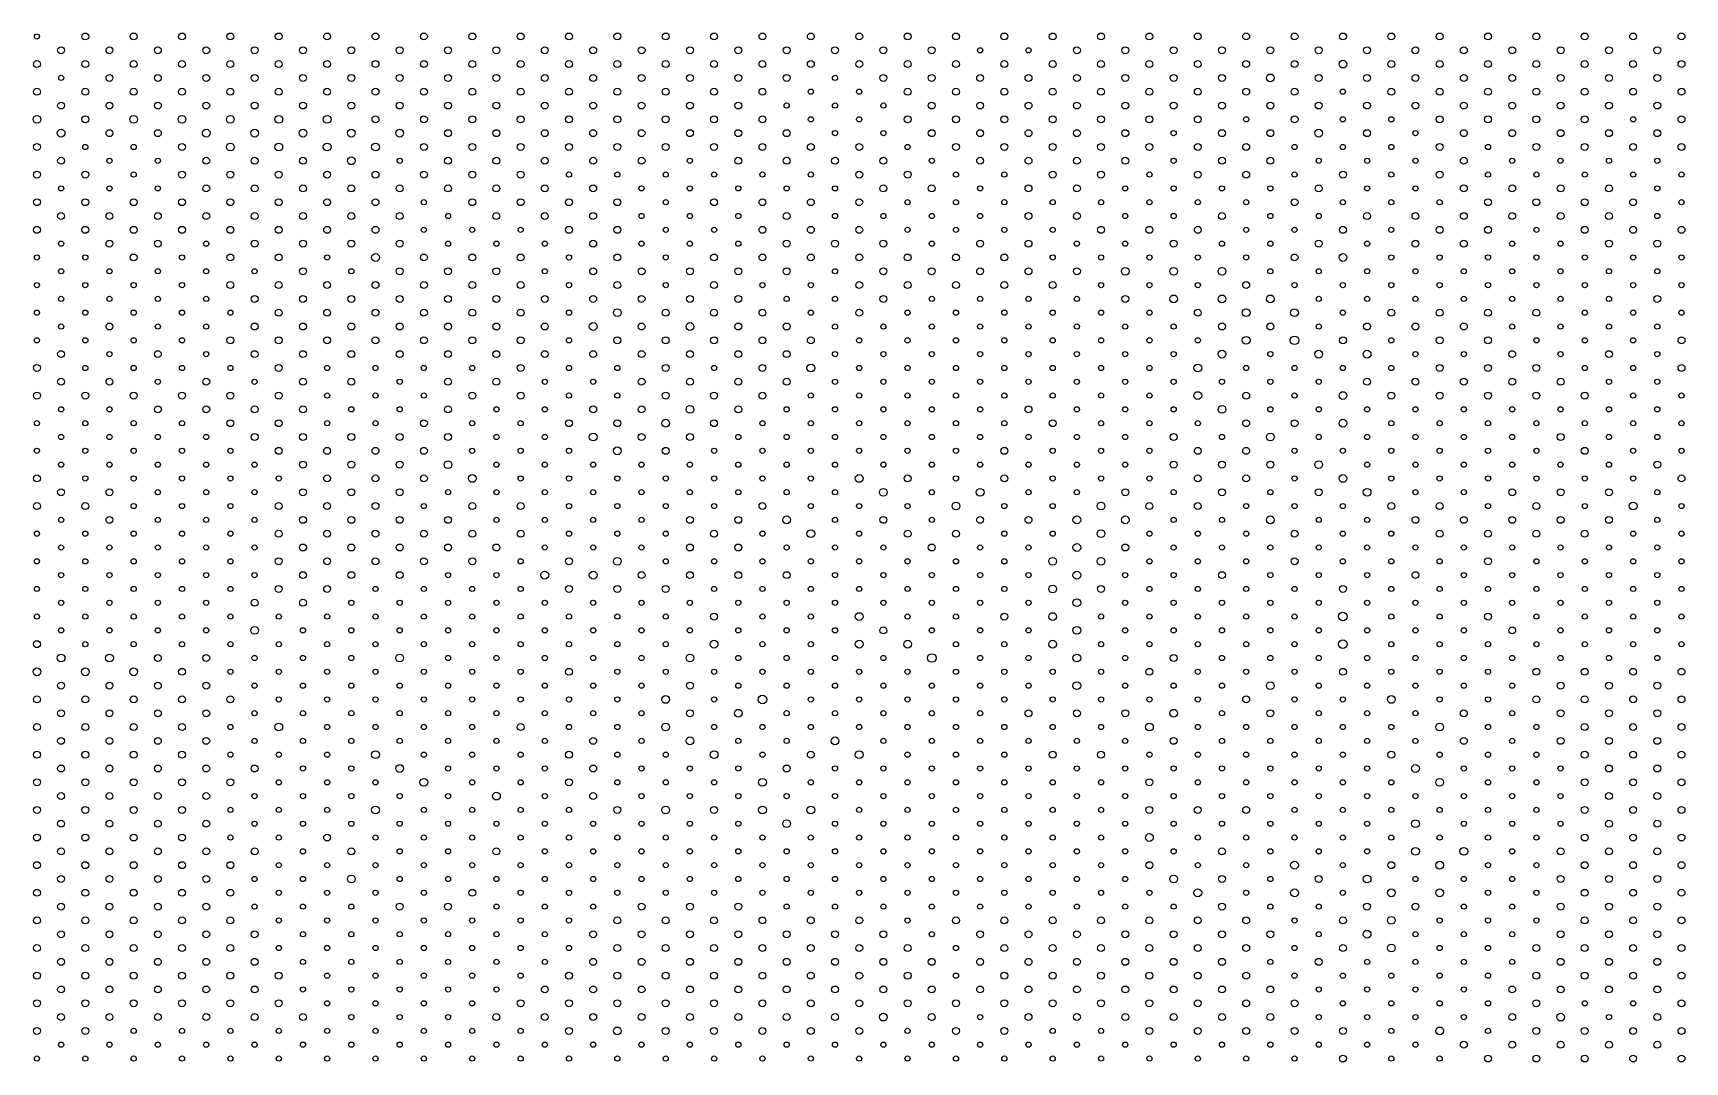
# Model space of a CAD drawing. Header units: metres. Extents: x -4 to 1908, y 12 to 1204.
import ezdxf

# ---------------------------------------------------------------- set-up
doc = ezdxf.new("R2010")
doc.units = ezdxf.units.M

msp = doc.modelspace()

# ---------------------------------------------------------------- linework, layer by layer
for centre, radius in [((0, 1200), 3), ((28, 1184), 4), ((56, 1200), 4), ((84, 1184), 4), ((112, 1200), 4), ((140, 1184), 4), ((168, 1200), 4), ((196, 1184), 4), ((224, 1200), 4), ((252, 1184), 4), ((280, 1200), 4), ((308, 1184), 4), ((336, 1200), 4), ((364, 1184), 4), ((392, 1200), 4), ((420, 1184), 4), ((448, 1200), 4), ((476, 1184), 4), ((504, 1200), 4), ((532, 1184), 4), ((560, 1200), 4), ((588, 1184), 4), ((616, 1200), 4), ((644, 1184), 4), ((672, 1200), 4), ((700, 1184), 4), ((728, 1200), 4), ((756, 1184), 4), ((784, 1200), 4), ((812, 1184), 4), ((840, 1200), 4), ((868, 1184), 4), ((896, 1200), 4), ((924, 1184), 4), ((952, 1200), 4), ((980, 1184), 4), ((1008, 1200), 4), ((1036, 1184), 4), ((1064, 1200), 4), ((1092, 1184), 3), ((1120, 1200), 4), ((1148, 1184), 3), ((1176, 1200), 4), ((1204, 1184), 4), ((1232, 1200), 4), ((1260, 1184), 4), ((1288, 1200), 4), ((1316, 1184), 4), ((1344, 1200), 4), ((1372, 1184), 4), ((1400, 1200), 4), ((1428, 1184), 4), ((1456, 1200), 4), ((1484, 1184), 4), ((1512, 1200), 4), ((1540, 1184), 4), ((1568, 1200), 4), ((1596, 1184), 4), ((1624, 1200), 4), ((1652, 1184), 4), ((1680, 1200), 4), ((1708, 1184), 4), ((1736, 1200), 4), ((1764, 1184), 4), ((1792, 1200), 4), ((1820, 1184), 4), ((1848, 1200), 4), ((1876, 1184), 4), ((1904, 1200), 4), ((0, 1168), 4), ((56, 1168), 4), ((112, 1168), 4), ((168, 1168), 4), ((224, 1168), 4), ((280, 1168), 4), ((336, 1168), 4), ((392, 1168), 4), ((448, 1168), 4), ((504, 1168), 4), ((560, 1168), 4), ((616, 1168), 4), ((672, 1168), 4), ((728, 1168), 4), ((784, 1168), 4), ((840, 1168), 4), ((896, 1168), 4), ((952, 1168), 4), ((1008, 1168), 4), ((1064, 1168), 4), ((1120, 1168), 4), ((1176, 1168), 4), ((1232, 1168), 4), ((1288, 1168), 4), ((1344, 1168), 4), ((1400, 1168), 4), ((1456, 1168), 4), ((1512, 1168), 4.5), ((1568, 1168), 4), ((1624, 1168), 4), ((1680, 1168), 4), ((1736, 1168), 4), ((1792, 1168), 4), ((1848, 1168), 4), ((1904, 1168), 4), ((28, 1152), 3), ((84, 1152), 4), ((140, 1152), 4), ((196, 1152), 4), ((252, 1152), 4), ((308, 1152), 4), ((364, 1152), 4), ((420, 1152), 4), ((476, 1152), 4), ((532, 1152), 4), ((588, 1152), 4), ((644, 1152), 4), ((700, 1152), 4), ((756, 1152), 4), ((812, 1152), 4), ((868, 1152), 4), ((924, 1152), 3), ((980, 1152), 4), ((1036, 1152), 4), ((1092, 1152), 4), ((1148, 1152), 4), ((1204, 1152), 4), ((1260, 1152), 4), ((1316, 1152), 4), ((1372, 1152), 4), ((1428, 1152), 4.5), ((1484, 1152), 4), ((1540, 1152), 4), ((1596, 1152), 4), ((1652, 1152), 4), ((1708, 1152), 4), ((1764, 1152), 4), ((1820, 1152), 4), ((1876, 1152), 4), ((0, 1136), 4), ((56, 1136), 4), ((112, 1136), 4), ((168, 1136), 4), ((224, 1136), 4), ((280, 1136), 4), ((336, 1136), 4), ((392, 1136), 4), ((448, 1136), 4), ((504, 1136), 4), ((560, 1136), 4), ((616, 1136), 4), ((672, 1136), 4), ((728, 1136), 4), ((784, 1136), 4), ((840, 1136), 4), ((896, 1136), 3), ((952, 1136), 3), ((1008, 1136), 4), ((1064, 1136), 4), ((1120, 1136), 4), ((1176, 1136), 4), ((1232, 1136), 4), ((1288, 1136), 4), ((1344, 1136), 4), ((1400, 1136), 4), ((1456, 1136), 4), ((1512, 1136), 3), ((1568, 1136), 4), ((1624, 1136), 4), ((1680, 1136), 4), ((1736, 1136), 4), ((1792, 1136), 4), ((1848, 1136), 4), ((1904, 1136), 4), ((28, 1120), 4), ((84, 1120), 4), ((140, 1120), 4), ((196, 1120), 4), ((252, 1120), 4), ((308, 1120), 4), ((364, 1120), 4), ((420, 1120), 4), ((476, 1120), 4), ((532, 1120), 4), ((588, 1120), 4), ((644, 1120), 4), ((700, 1120), 4), ((756, 1120), 4), ((812, 1120), 4), ((868, 1120), 3), ((924, 1120), 3), ((980, 1120), 3), ((1036, 1120), 4), ((1092, 1120), 4), ((1148, 1120), 4), ((1204, 1120), 4), ((1260, 1120), 4), ((1316, 1120), 4), ((1372, 1120), 4), ((1428, 1120), 4), ((1484, 1120), 4), ((1540, 1120), 4), ((1596, 1120), 4), ((1652, 1120), 4), ((1708, 1120), 4), ((1764, 1120), 4), ((1820, 1120), 4), ((1876, 1120), 4), ((0, 1104), 4.5), ((28, 1088), 4.5), ((56, 1104), 4), ((84, 1088), 4), ((112, 1104), 4.5), ((140, 1088), 4), ((168, 1104), 4.5), ((196, 1088), 4.5), ((224, 1104), 4.5), ((252, 1088), 4.5), ((280, 1104), 4.5), ((308, 1088), 4.5), ((336, 1104), 4.5), ((364, 1088), 4.5), ((392, 1104), 4), ((420, 1088), 4.5), ((448, 1104), 4), ((476, 1088), 4), ((504, 1104), 4), ((532, 1088), 4), ((560, 1104), 4), ((588, 1088), 4), ((616, 1104), 4), ((644, 1088), 4), ((672, 1104), 4), ((700, 1088), 4), ((728, 1104), 4), ((756, 1088), 4), ((784, 1104), 4), ((812, 1088), 4), ((840, 1104), 4), ((868, 1088), 4), ((896, 1104), 3), ((924, 1088), 3), ((952, 1104), 3), ((980, 1088), 3), ((1008, 1104), 4), ((1036, 1088), 4), ((1064, 1104), 4), ((1092, 1088), 4), ((1120, 1104), 4), ((1148, 1088), 4), ((1176, 1104), 4), ((1204, 1088), 4), ((1232, 1104), 4), ((1260, 1088), 4), ((1288, 1104), 4), ((1316, 1088), 3), ((1344, 1104), 4), ((1372, 1088), 4), ((1400, 1104), 3), ((1428, 1088), 4), ((1456, 1104), 4), ((1484, 1088), 4.5), ((1512, 1104), 3), ((1540, 1088), 4), ((1568, 1104), 3), ((1596, 1088), 3), ((1624, 1104), 4), ((1652, 1088), 4), ((1680, 1104), 4), ((1708, 1088), 4), ((1736, 1104), 4), ((1764, 1088), 4), ((1792, 1104), 4), ((1820, 1088), 4), ((1848, 1104), 3), ((1876, 1088), 4), ((1904, 1104), 4), ((0, 1072), 4), ((56, 1072), 3), ((112, 1072), 3), ((168, 1072), 4), ((224, 1072), 4.5), ((280, 1072), 4.5), ((336, 1072), 4.5), ((392, 1072), 4.5), ((448, 1072), 4), ((504, 1072), 4), ((560, 1072), 4), ((616, 1072), 4), ((672, 1072), 4), ((728, 1072), 4), ((784, 1072), 4), ((840, 1072), 4), ((896, 1072), 4), ((952, 1072), 4), ((1008, 1072), 3), ((1064, 1072), 4), ((1120, 1072), 4), ((1176, 1072), 4), ((1232, 1072), 4), ((1288, 1072), 4), ((1344, 1072), 4), ((1400, 1072), 4), ((1456, 1072), 3), ((1512, 1072), 3), ((1568, 1072), 3), ((1624, 1072), 4), ((1680, 1072), 3), ((1736, 1072), 4), ((1792, 1072), 4), ((1848, 1072), 4), ((1904, 1072), 4), ((28, 1056), 4), ((84, 1056), 3), ((140, 1056), 3), ((196, 1056), 4), ((252, 1056), 4), ((308, 1056), 4), ((364, 1056), 4.5), ((420, 1056), 3), ((476, 1056), 4), ((532, 1056), 4), ((588, 1056), 4), ((644, 1056), 4), ((700, 1056), 4), ((756, 1056), 3), ((812, 1056), 4), ((868, 1056), 4), ((924, 1056), 4), ((980, 1056), 4), ((1036, 1056), 3), ((1092, 1056), 4), ((1148, 1056), 4), ((1204, 1056), 4), ((1260, 1056), 4), ((1316, 1056), 3), ((1372, 1056), 4), ((1428, 1056), 4), ((1484, 1056), 3), ((1540, 1056), 3), ((1596, 1056), 3), ((1652, 1056), 4), ((1708, 1056), 3), ((1764, 1056), 3), ((1820, 1056), 3), ((1876, 1056), 3), ((0, 1040), 4), ((56, 1040), 4), ((112, 1040), 3), ((168, 1040), 4), ((224, 1040), 4), ((280, 1040), 4), ((336, 1040), 4), ((392, 1040), 4), ((448, 1040), 4), ((504, 1040), 4), ((560, 1040), 4), ((616, 1040), 3), ((672, 1040), 3), ((728, 1040), 3), ((784, 1040), 3), ((840, 1040), 3), ((896, 1040), 3), ((952, 1040), 4), ((1008, 1040), 4), ((1064, 1040), 3), ((1120, 1040), 3), ((1176, 1040), 4), ((1232, 1040), 4), ((1288, 1040), 3), ((1344, 1040), 4), ((1400, 1040), 4), ((1456, 1040), 3), ((1512, 1040), 4), ((1568, 1040), 3), ((1624, 1040), 4), ((1680, 1040), 3), ((1736, 1040), 3), ((1792, 1040), 3), ((1848, 1040), 3), ((1904, 1040), 3), ((28, 1024), 3), ((84, 1024), 3), ((140, 1024), 3), ((196, 1024), 4), ((252, 1024), 4), ((308, 1024), 4), ((364, 1024), 4), ((420, 1024), 4), ((476, 1024), 4), ((532, 1024), 4), ((588, 1024), 4), ((644, 1024), 4), ((700, 1024), 3), ((756, 1024), 3), ((812, 1024), 3), ((868, 1024), 3), ((924, 1024), 3), ((980, 1024), 4), ((1036, 1024), 4), ((1092, 1024), 3), ((1148, 1024), 4), ((1204, 1024), 4), ((1260, 1024), 3), ((1316, 1024), 3), ((1372, 1024), 3), ((1428, 1024), 3), ((1484, 1024), 4), ((1540, 1024), 3), ((1596, 1024), 3), ((1652, 1024), 4), ((1708, 1024), 4), ((1764, 1024), 4), ((1820, 1024), 4), ((1876, 1024), 3), ((0, 1008), 4), ((28, 992), 4), ((56, 1008), 4), ((84, 992), 4), ((112, 1008), 4), ((140, 992), 4), ((168, 1008), 4), ((196, 992), 4), ((224, 1008), 4), ((252, 992), 4), ((280, 1008), 4), ((308, 992), 4), ((336, 1008), 4), ((364, 992), 4), ((392, 1008), 4), ((420, 992), 4), ((448, 1008), 3), ((476, 992), 3), ((504, 1008), 4), ((532, 992), 4), ((560, 1008), 4), ((588, 992), 4), ((616, 1008), 4), ((644, 992), 4), ((672, 1008), 4), ((700, 992), 3), ((728, 1008), 3), ((756, 992), 3), ((784, 1008), 4), ((812, 992), 3), ((840, 1008), 4), ((868, 992), 4), ((896, 1008), 4), ((924, 992), 3), ((952, 1008), 4), ((980, 992), 3), ((1008, 1008), 3), ((1036, 992), 3), ((1064, 1008), 3), ((1092, 992), 3), ((1120, 1008), 3), ((1148, 992), 4), ((1176, 1008), 3), ((1204, 992), 4), ((1232, 1008), 3), ((1260, 992), 3), ((1288, 1008), 3), ((1316, 992), 3), ((1344, 1008), 3), ((1372, 992), 4), ((1400, 1008), 3), ((1428, 992), 3), ((1456, 1008), 4), ((1484, 992), 3), ((1512, 1008), 3), ((1540, 992), 4), ((1568, 1008), 3), ((1596, 992), 4), ((1624, 1008), 3), ((1652, 992), 4), ((1680, 1008), 4), ((1708, 992), 4), ((1736, 1008), 4), ((1764, 992), 4), ((1792, 1008), 4), ((1820, 992), 4), ((1848, 1008), 4), ((1876, 992), 3), ((1904, 1008), 3), ((0, 976), 4), ((56, 976), 4), ((112, 976), 4), ((168, 976), 4), ((224, 976), 4), ((280, 976), 4), ((336, 976), 4), ((392, 976), 4), ((448, 976), 3), ((504, 976), 3), ((560, 976), 3), ((616, 976), 4), ((672, 976), 4), ((728, 976), 3), ((784, 976), 3), ((840, 976), 4), ((896, 976), 4), ((952, 976), 4), ((1008, 976), 3), ((1064, 976), 3), ((1120, 976), 3), ((1176, 976), 3), ((1232, 976), 4), ((1288, 976), 4), ((1344, 976), 4), ((1400, 976), 3), ((1456, 976), 3), ((1512, 976), 4), ((1568, 976), 3), ((1624, 976), 4), ((1680, 976), 4), ((1736, 976), 3), ((1792, 976), 4), ((1848, 976), 4), ((1904, 976), 4), ((28, 960), 3), ((84, 960), 4), ((140, 960), 4), ((196, 960), 3), ((252, 960), 4), ((308, 960), 4), ((364, 960), 4), ((420, 960), 4), ((476, 960), 3), ((532, 960), 3), ((588, 960), 3), ((644, 960), 4), ((700, 960), 3), ((756, 960), 3), ((812, 960), 3), ((868, 960), 4), ((924, 960), 4), ((980, 960), 4), ((1036, 960), 3), ((1092, 960), 4), ((1148, 960), 4), ((1204, 960), 3), ((1260, 960), 3), ((1316, 960), 4), ((1372, 960), 3), ((1428, 960), 3), ((1484, 960), 4), ((1540, 960), 3), ((1596, 960), 4), ((1652, 960), 4), ((1708, 960), 3), ((1764, 960), 3), ((1820, 960), 4), ((1876, 960), 4), ((0, 944), 3), ((56, 944), 3), ((112, 944), 4), ((168, 944), 3), ((224, 944), 4), ((280, 944), 4), ((336, 944), 3), ((392, 944), 4.5), ((448, 944), 4), ((504, 944), 4), ((560, 944), 4), ((616, 944), 3), ((672, 944), 4), ((728, 944), 3), ((784, 944), 4), ((840, 944), 4), ((896, 944), 4), ((952, 944), 4), ((1008, 944), 4), ((1064, 944), 4), ((1120, 944), 4), ((1176, 944), 3), ((1232, 944), 3), ((1288, 944), 3), ((1344, 944), 3), ((1400, 944), 3), ((1456, 944), 4), ((1512, 944), 4.5), ((1568, 944), 3), ((1624, 944), 3), ((1680, 944), 3), ((1736, 944), 3), ((1792, 944), 3), ((1848, 944), 3), ((1904, 944), 3), ((28, 928), 3), ((84, 928), 3), ((140, 928), 3), ((196, 928), 3), ((252, 928), 3), ((308, 928), 4), ((364, 928), 3), ((420, 928), 4), ((476, 928), 4), ((532, 928), 4), ((588, 928), 3), ((644, 928), 4), ((700, 928), 4), ((756, 928), 4), ((812, 928), 4), ((868, 928), 4), ((924, 928), 3), ((980, 928), 4), ((1036, 928), 4), ((1092, 928), 4), ((1148, 928), 4), ((1204, 928), 4), ((1260, 928), 4.5), ((1316, 928), 4.5), ((1372, 928), 4.5), ((1428, 928), 3), ((1484, 928), 3), ((1540, 928), 3), ((1596, 928), 3), ((1652, 928), 3), ((1708, 928), 3), ((1764, 928), 3), ((1820, 928), 3), ((1876, 928), 3), ((0, 912), 3), ((28, 896), 3), ((56, 912), 3), ((84, 896), 3), ((112, 912), 3), ((140, 896), 3), ((168, 912), 3), ((196, 896), 3), ((224, 912), 4), ((252, 896), 4), ((280, 912), 4), ((308, 896), 4), ((336, 912), 4), ((364, 896), 4), ((392, 912), 4), ((420, 896), 4), ((448, 912), 4), ((476, 896), 4), ((504, 912), 4), ((532, 896), 4), ((560, 912), 4), ((588, 896), 4), ((616, 912), 3), ((644, 896), 4), ((672, 912), 4), ((700, 896), 4), ((728, 912), 3), ((756, 896), 4), ((784, 912), 4), ((812, 896), 4), ((840, 912), 3), ((868, 896), 3), ((896, 912), 3), ((924, 896), 3), ((952, 912), 4), ((980, 896), 4), ((1008, 912), 4), ((1036, 896), 3), ((1064, 912), 4), ((1092, 896), 3), ((1120, 912), 4), ((1148, 896), 3), ((1176, 912), 4), ((1204, 896), 3), ((1232, 912), 3), ((1260, 896), 4), ((1288, 912), 3), ((1316, 896), 4.5), ((1344, 912), 3), ((1372, 896), 4.5), ((1400, 912), 4), ((1428, 896), 4.5), ((1456, 912), 3), ((1484, 896), 3), ((1512, 912), 3), ((1540, 896), 3), ((1568, 912), 3), ((1596, 896), 3), ((1624, 912), 3), ((1652, 896), 3), ((1680, 912), 3), ((1708, 896), 3), ((1736, 912), 3), ((1764, 896), 3), ((1792, 912), 3), ((1820, 896), 3), ((1848, 912), 3), ((1876, 896), 4), ((1904, 912), 3), ((0, 880), 3), ((56, 880), 3), ((112, 880), 3), ((168, 880), 3), ((224, 880), 3), ((280, 880), 4), ((336, 880), 4), ((392, 880), 4), ((448, 880), 4), ((504, 880), 4), ((560, 880), 4), ((616, 880), 3), ((672, 880), 4.5), ((728, 880), 4), ((784, 880), 4), ((840, 880), 4), ((896, 880), 3), ((952, 880), 4), ((1008, 880), 3), ((1064, 880), 3), ((1120, 880), 3), ((1176, 880), 3), ((1232, 880), 3), ((1288, 880), 3), ((1344, 880), 4), ((1400, 880), 4.5), ((1456, 880), 4.5), ((1512, 880), 3), ((1568, 880), 4), ((1624, 880), 4), ((1680, 880), 4), ((1736, 880), 4), ((1792, 880), 3), ((1848, 880), 3), ((1904, 880), 3), ((28, 864), 3), ((84, 864), 4), ((140, 864), 3), ((196, 864), 3), ((252, 864), 4), ((308, 864), 4), ((364, 864), 4), ((420, 864), 4), ((476, 864), 4), ((532, 864), 4), ((588, 864), 4), ((644, 864), 4.5), ((700, 864), 4), ((756, 864), 4.5), ((812, 864), 4), ((868, 864), 4), ((924, 864), 3), ((980, 864), 3), ((1036, 864), 3), ((1092, 864), 3), ((1148, 864), 3), ((1204, 864), 3), ((1260, 864), 3), ((1316, 864), 3), ((1372, 864), 4), ((1428, 864), 4), ((1484, 864), 3), ((1540, 864), 4), ((1596, 864), 4), ((1652, 864), 4), ((1708, 864), 3), ((1764, 864), 3), ((1820, 864), 3), ((1876, 864), 3), ((0, 848), 3), ((56, 848), 3), ((112, 848), 3), ((168, 848), 3), ((224, 848), 4), ((280, 848), 4), ((336, 848), 4), ((392, 848), 4), ((448, 848), 4), ((504, 848), 4), ((560, 848), 4), ((616, 848), 3), ((672, 848), 4), ((728, 848), 4), ((784, 848), 4), ((840, 848), 4), ((896, 848), 4), ((952, 848), 3), ((1008, 848), 3), ((1064, 848), 3), ((1120, 848), 3), ((1176, 848), 3), ((1232, 848), 3), ((1288, 848), 3), ((1344, 848), 3), ((1400, 848), 4.5), ((1456, 848), 5), ((1512, 848), 4), ((1568, 848), 3), ((1624, 848), 4), ((1680, 848), 4), ((1736, 848), 3), ((1792, 848), 3), ((1848, 848), 3), ((1904, 848), 4), ((28, 832), 4), ((84, 832), 3), ((140, 832), 4), ((196, 832), 3), ((252, 832), 4), ((308, 832), 4), ((364, 832), 4), ((420, 832), 4), ((476, 832), 4), ((532, 832), 4), ((588, 832), 4), ((644, 832), 4), ((700, 832), 4), ((756, 832), 4), ((812, 832), 4), ((868, 832), 4), ((924, 832), 3), ((980, 832), 3), ((1036, 832), 3), ((1092, 832), 3), ((1148, 832), 3), ((1204, 832), 3), ((1260, 832), 3), ((1316, 832), 3), ((1372, 832), 4.5), ((1428, 832), 3), ((1484, 832), 4.5), ((1540, 832), 4.5), ((1596, 832), 3), ((1652, 832), 3), ((1708, 832), 4), ((1764, 832), 3), ((1820, 832), 4), ((1876, 832), 3), ((0, 816), 4), ((28, 800), 4), ((56, 816), 3), ((84, 800), 4), ((112, 816), 3), ((168, 816), 3), ((196, 800), 4), ((224, 816), 3), ((280, 816), 4), ((308, 800), 4), ((336, 816), 3), ((364, 800), 4), ((392, 816), 3), ((448, 816), 3), ((476, 800), 4), ((504, 816), 3), ((532, 800), 4), ((560, 816), 4), ((616, 816), 3), ((672, 816), 3), ((700, 800), 4), ((728, 816), 4), ((756, 800), 4), ((784, 816), 3), ((812, 800), 4), ((840, 816), 4), ((868, 800), 4), ((896, 816), 4.5), ((952, 816), 3), ((1008, 816), 3), ((1064, 816), 3), ((1120, 816), 3), ((1176, 816), 3), ((1232, 816), 3), ((1288, 816), 3), ((1344, 816), 4.5), ((1400, 816), 3), ((1456, 816), 3), ((1512, 816), 3), ((1540, 800), 4), ((1568, 816), 3), ((1596, 800), 4), ((1624, 816), 4), ((1652, 800), 4), ((1680, 816), 4), ((1708, 800), 4), ((1736, 816), 4), ((1764, 800), 4), ((1792, 816), 3), ((1848, 816), 3), ((1904, 816), 4), ((0, 784), 4), ((56, 784), 4), ((112, 784), 4), ((140, 800), 3), ((168, 784), 4), ((224, 784), 4), ((252, 800), 3), ((280, 784), 4), ((336, 784), 3), ((392, 784), 3), ((420, 800), 3), ((448, 784), 3), ((504, 784), 4), ((560, 784), 4), ((588, 800), 3), ((616, 784), 3), ((644, 800), 3), ((672, 784), 3), ((728, 784), 4), ((784, 784), 4), ((840, 784), 4), ((896, 784), 3), ((924, 800), 3), ((952, 784), 3), ((980, 800), 3), ((1008, 784), 3), ((1036, 800), 3), ((1064, 784), 3), ((1092, 800), 3), ((1120, 784), 3), ((1148, 800), 3), ((1176, 784), 3), ((1204, 800), 3), ((1232, 784), 3), ((1260, 800), 3), ((1288, 784), 3), ((1316, 800), 3), ((1344, 784), 4.5), ((1372, 800), 3), ((1400, 784), 4), ((1428, 800), 3), ((1456, 784), 3), ((1484, 800), 3), ((1512, 784), 4.5), ((1568, 784), 4), ((1624, 784), 4), ((1680, 784), 4), ((1736, 784), 4), ((1792, 784), 4), ((1820, 800), 3), ((1848, 784), 3), ((1876, 800), 3), ((1904, 784), 3), ((28, 768), 3), ((84, 768), 3), ((140, 768), 4), ((196, 768), 4), ((252, 768), 4), ((308, 768), 4), ((364, 768), 3), ((420, 768), 3), ((476, 768), 4), ((532, 768), 3), ((588, 768), 3), ((644, 768), 4), ((700, 768), 4), ((756, 768), 4.5), ((812, 768), 4), ((868, 768), 3), ((924, 768), 3), ((980, 768), 3), ((1036, 768), 3), ((1092, 768), 3), ((1148, 768), 4), ((1204, 768), 3), ((1260, 768), 3), ((1316, 768), 3), ((1372, 768), 4.5), ((1428, 768), 3), ((1484, 768), 3), ((1540, 768), 3), ((1596, 768), 3), ((1652, 768), 3), ((1708, 768), 3), ((1764, 768), 3), ((1820, 768), 3), ((1876, 768), 3), ((0, 752), 3), ((56, 752), 3), ((112, 752), 3), ((168, 752), 3), ((224, 752), 4), ((280, 752), 4), ((336, 752), 3), ((392, 752), 3), ((448, 752), 4), ((504, 752), 3), ((560, 752), 3), ((616, 752), 4), ((672, 752), 4), ((728, 752), 4.5), ((784, 752), 4), ((840, 752), 3), ((896, 752), 3), ((952, 752), 3), ((1008, 752), 3), ((1064, 752), 3), ((1120, 752), 3), ((1176, 752), 4), ((1232, 752), 3), ((1288, 752), 3), ((1344, 752), 3), ((1400, 752), 4), ((1456, 752), 4), ((1512, 752), 4.5), ((1568, 752), 3), ((1624, 752), 3), ((1680, 752), 3), ((1736, 752), 3), ((1792, 752), 3), ((1848, 752), 3), ((1904, 752), 3), ((28, 736), 3), ((84, 736), 3), ((140, 736), 3), ((196, 736), 3), ((252, 736), 4), ((308, 736), 4), ((364, 736), 4), ((420, 736), 4), ((476, 736), 4), ((532, 736), 3), ((588, 736), 3), ((644, 736), 4.5), ((700, 736), 4), ((756, 736), 4), ((812, 736), 3), ((868, 736), 3), ((924, 736), 3), ((980, 736), 3), ((1036, 736), 3), ((1092, 736), 3), ((1148, 736), 3), ((1204, 736), 3), ((1260, 736), 3), ((1316, 736), 4), ((1372, 736), 3), ((1428, 736), 4.5), ((1484, 736), 3), ((1540, 736), 3), ((1596, 736), 3), ((1652, 736), 3), ((1708, 736), 3), ((1764, 736), 4), ((1820, 736), 3), ((1876, 736), 3), ((0, 720), 3), ((56, 720), 3), ((112, 720), 3), ((168, 720), 3), ((224, 720), 3), ((280, 720), 4), ((308, 704), 4), ((336, 720), 4), ((364, 704), 4), ((392, 720), 4), ((420, 704), 4), ((448, 720), 4), ((476, 704), 4.5), ((504, 720), 3), ((560, 720), 3), ((616, 720), 3), ((672, 720), 4.5), ((728, 720), 4), ((784, 720), 3), ((840, 720), 3), ((896, 720), 3), ((952, 720), 3), ((1008, 720), 3), ((1064, 720), 3), ((1120, 720), 4), ((1176, 720), 3), ((1232, 720), 3), ((1288, 720), 3), ((1316, 704), 4), ((1344, 720), 4), ((1372, 704), 4), ((1400, 720), 4), ((1428, 704), 4), ((1456, 720), 3), ((1484, 704), 4.5), ((1512, 720), 3), ((1568, 720), 3), ((1624, 720), 3), ((1680, 720), 3), ((1736, 720), 3), ((1792, 720), 4), ((1848, 720), 3), ((1876, 704), 4), ((1904, 720), 3), ((0, 688), 4), ((28, 704), 3), ((56, 688), 3), ((84, 704), 3), ((112, 688), 3), ((140, 704), 3), ((168, 688), 3), ((196, 704), 3), ((224, 688), 3), ((252, 704), 3), ((280, 688), 3), ((336, 688), 4), ((392, 688), 4), ((448, 688), 4), ((504, 688), 4.5), ((532, 704), 3), ((560, 688), 3), ((588, 704), 3), ((616, 688), 3), ((644, 704), 3), ((672, 688), 3), ((700, 704), 3), ((728, 688), 3), ((756, 704), 3), ((784, 688), 3), ((812, 704), 3), ((840, 688), 3), ((868, 704), 3), ((896, 688), 3), ((924, 704), 3), ((952, 688), 4.5), ((980, 704), 3), ((1008, 688), 4), ((1036, 704), 3), ((1064, 688), 3), ((1092, 704), 3), ((1120, 688), 4), ((1148, 704), 3), ((1176, 688), 3), ((1204, 704), 3), ((1232, 688), 3), ((1260, 704), 3), ((1288, 688), 3), ((1344, 688), 4), ((1400, 688), 4), ((1456, 688), 3), ((1512, 688), 4.5), ((1540, 704), 3), ((1568, 688), 3), ((1596, 704), 3), ((1624, 688), 3), ((1652, 704), 3), ((1680, 688), 3), ((1708, 704), 3), ((1736, 688), 3), ((1764, 704), 3), ((1792, 688), 3), ((1820, 704), 3), ((1848, 688), 3), ((1904, 688), 4), ((28, 672), 4), ((84, 672), 4), ((140, 672), 3), ((196, 672), 3), ((252, 672), 3), ((308, 672), 4), ((364, 672), 4), ((420, 672), 4), ((476, 672), 3), ((532, 672), 3), ((588, 672), 3), ((644, 672), 3), ((700, 672), 3), ((756, 672), 3), ((812, 672), 3), ((868, 672), 3), ((924, 672), 3), ((980, 672), 4.5), ((1036, 672), 3), ((1092, 672), 4.5), ((1148, 672), 3), ((1204, 672), 3), ((1260, 672), 4), ((1316, 672), 3), ((1372, 672), 4), ((1428, 672), 3), ((1484, 672), 4), ((1540, 672), 4.5), ((1596, 672), 3), ((1652, 672), 3), ((1708, 672), 4), ((1764, 672), 4), ((1820, 672), 4), ((1876, 672), 3), ((0, 656), 4), ((56, 656), 4), ((112, 656), 3), ((168, 656), 3), ((224, 656), 3), ((280, 656), 4), ((336, 656), 4), ((392, 656), 4), ((448, 656), 3), ((504, 656), 4), ((560, 656), 4), ((616, 656), 3), ((672, 656), 3), ((728, 656), 3), ((784, 656), 3), ((840, 656), 4), ((896, 656), 3), ((952, 656), 3), ((1008, 656), 3), ((1064, 656), 4.5), ((1120, 656), 3), ((1176, 656), 3), ((1232, 656), 4.5), ((1288, 656), 4), ((1344, 656), 4), ((1400, 656), 3), ((1456, 656), 3), ((1512, 656), 3), ((1568, 656), 4), ((1624, 656), 4), ((1680, 656), 3), ((1736, 656), 4), ((1792, 656), 3), ((1848, 656), 4.5), ((1904, 656), 3), ((28, 640), 3), ((84, 640), 4), ((140, 640), 3), ((196, 640), 3), ((252, 640), 3), ((308, 640), 4), ((364, 640), 4), ((420, 640), 4), ((476, 640), 4), ((532, 640), 3), ((588, 640), 3), ((644, 640), 3), ((700, 640), 3), ((756, 640), 4), ((812, 640), 4), ((868, 640), 4.5), ((924, 640), 3), ((980, 640), 4), ((1036, 640), 3), ((1092, 640), 4), ((1148, 640), 4), ((1204, 640), 4.5), ((1260, 640), 4.5), ((1316, 640), 3), ((1372, 640), 3), ((1428, 640), 4.5), ((1484, 640), 3), ((1540, 640), 3), ((1596, 640), 4), ((1652, 640), 4), ((1708, 640), 4), ((1764, 640), 4), ((1820, 640), 4), ((1876, 640), 3), ((0, 624), 3), ((56, 624), 3), ((112, 624), 3), ((168, 624), 3), ((224, 624), 3), ((280, 624), 4), ((308, 608), 4), ((336, 624), 4), ((364, 608), 4), ((392, 624), 4), ((420, 608), 4), ((448, 624), 4), ((476, 608), 4), ((504, 624), 4), ((532, 608), 4), ((560, 624), 4), ((616, 624), 3), ((672, 624), 3), ((728, 624), 3), ((756, 608), 4), ((784, 624), 4), ((812, 608), 4), ((840, 624), 3), ((896, 624), 4.5), ((952, 624), 3), ((1008, 624), 4), ((1036, 608), 4), ((1064, 624), 4), ((1120, 624), 3), ((1176, 624), 3), ((1204, 608), 4.5), ((1232, 624), 4.5), ((1260, 608), 4), ((1288, 624), 3), ((1344, 624), 3), ((1400, 624), 3), ((1456, 624), 4), ((1512, 624), 3), ((1568, 624), 3), ((1624, 624), 4), ((1680, 624), 4), ((1736, 624), 4), ((1792, 624), 4), ((1848, 624), 3), ((1904, 624), 3), ((0, 592), 3), ((28, 608), 3), ((56, 592), 3), ((84, 608), 3), ((112, 592), 3), ((140, 608), 3), ((168, 592), 3), ((196, 608), 3), ((224, 592), 3), ((252, 608), 3), ((280, 592), 4), ((336, 592), 4), ((392, 592), 4), ((448, 592), 4), ((504, 592), 4), ((560, 592), 3), ((588, 608), 3), ((616, 592), 4), ((644, 608), 3), ((672, 592), 4.5), ((700, 608), 3), ((728, 592), 3), ((784, 592), 3), ((840, 592), 3), ((868, 608), 3), ((896, 592), 3), ((924, 608), 3), ((952, 592), 3), ((980, 608), 3), ((1008, 592), 3), ((1064, 592), 3), ((1092, 608), 3), ((1120, 592), 3), ((1148, 608), 3), ((1176, 592), 4.5), ((1232, 592), 4.5), ((1288, 592), 3), ((1316, 608), 3), ((1344, 592), 3), ((1372, 608), 3), ((1400, 592), 3), ((1428, 608), 3), ((1456, 592), 4), ((1484, 608), 3), ((1512, 592), 3), ((1540, 608), 3), ((1568, 592), 3), ((1596, 608), 3), ((1624, 592), 3), ((1652, 608), 3), ((1680, 592), 4), ((1708, 608), 3), ((1736, 592), 3), ((1764, 608), 3), ((1792, 592), 3), ((1820, 608), 3), ((1848, 592), 3), ((1876, 608), 3), ((1904, 592), 3), ((28, 576), 3), ((84, 576), 3), ((140, 576), 3), ((196, 576), 3), ((252, 576), 3), ((308, 576), 4), ((364, 576), 4), ((420, 576), 4), ((476, 576), 3), ((532, 576), 3), ((588, 576), 4.5), ((644, 576), 4.5), ((700, 576), 4), ((756, 576), 4), ((812, 576), 4), ((868, 576), 4), ((924, 576), 3), ((980, 576), 3), ((1036, 576), 3), ((1092, 576), 3), ((1148, 576), 3), ((1204, 576), 4.5), ((1260, 576), 3), ((1316, 576), 3), ((1372, 576), 4), ((1428, 576), 3), ((1484, 576), 3), ((1540, 576), 3), ((1596, 576), 4), ((1652, 576), 3), ((1708, 576), 3), ((1764, 576), 3), ((1820, 576), 3), ((1876, 576), 3), ((0, 560), 3), ((56, 560), 3), ((112, 560), 3), ((168, 560), 3), ((224, 560), 3), ((280, 560), 4), ((336, 560), 4), ((392, 560), 3), ((448, 560), 3), ((504, 560), 3), ((560, 560), 3), ((616, 560), 4), ((672, 560), 4), ((728, 560), 4), ((784, 560), 3), ((840, 560), 3), ((896, 560), 3), ((952, 560), 3), ((1008, 560), 3), ((1064, 560), 3), ((1120, 560), 3), ((1176, 560), 4.5), ((1232, 560), 4), ((1288, 560), 3), ((1344, 560), 3), ((1400, 560), 3), ((1456, 560), 3), ((1512, 560), 4), ((1568, 560), 3), ((1624, 560), 3), ((1680, 560), 3), ((1736, 560), 3), ((1792, 560), 3), ((1848, 560), 3), ((1904, 560), 3), ((28, 544), 3), ((84, 544), 3), ((140, 544), 3), ((196, 544), 3), ((252, 544), 4), ((308, 544), 4), ((364, 544), 3), ((420, 544), 3), ((476, 544), 3), ((532, 544), 3), ((588, 544), 3), ((644, 544), 3), ((700, 544), 3), ((756, 544), 3), ((812, 544), 3), ((868, 544), 3), ((924, 544), 3), ((980, 544), 3), ((1036, 544), 3), ((1092, 544), 3), ((1148, 544), 3), ((1204, 544), 4.5), ((1260, 544), 3), ((1316, 544), 3), ((1372, 544), 3), ((1428, 544), 3), ((1484, 544), 3), ((1540, 544), 3), ((1596, 544), 3), ((1652, 544), 3), ((1708, 544), 3), ((1764, 544), 3), ((1820, 544), 3), ((1876, 544), 3), ((0, 528), 3), ((56, 528), 3), ((112, 528), 3), ((168, 528), 3), ((224, 528), 3), ((252, 512), 4.5), ((280, 528), 3), ((336, 528), 3), ((392, 528), 3), ((448, 528), 3), ((504, 528), 3), ((560, 528), 3), ((616, 528), 3), ((672, 528), 3), ((728, 528), 3), ((784, 528), 4), ((840, 528), 3), ((896, 528), 3), ((952, 528), 4.5), ((1008, 528), 3), ((1064, 528), 3), ((1120, 528), 4), ((1176, 528), 4.5), ((1204, 512), 4.5), ((1232, 528), 3), ((1288, 528), 3), ((1344, 528), 3), ((1400, 528), 3), ((1456, 528), 3), ((1512, 528), 5), ((1568, 528), 3), ((1624, 528), 3), ((1680, 528), 4), ((1736, 528), 3), ((1792, 528), 3), ((1848, 528), 3), ((1904, 528), 3), ((0, 496), 4), ((28, 512), 3), ((56, 496), 3), ((84, 512), 3), ((112, 496), 3), ((140, 512), 3), ((168, 496), 3), ((196, 512), 3), ((224, 496), 3), ((280, 496), 3), ((308, 512), 3), ((336, 496), 3), ((364, 512), 3), ((392, 496), 3), ((420, 512), 3), ((448, 496), 3), ((476, 512), 3), ((504, 496), 3), ((532, 512), 3), ((560, 496), 3), ((588, 512), 3), ((616, 496), 3), ((644, 512), 3), ((672, 496), 3), ((700, 512), 3), ((728, 496), 3), ((756, 512), 3), ((784, 496), 4.5), ((812, 512), 3), ((840, 496), 3), ((868, 512), 3), ((896, 496), 3), ((924, 512), 3), ((952, 496), 4.5), ((980, 512), 4), ((1008, 496), 4.5), ((1036, 512), 3), ((1064, 496), 3), ((1092, 512), 3), ((1120, 496), 3), ((1148, 512), 3), ((1176, 496), 4.5), ((1232, 496), 3), ((1260, 512), 3), ((1288, 496), 3), ((1316, 512), 3), ((1344, 496), 3), ((1372, 512), 3), ((1400, 496), 3), ((1428, 512), 3), ((1456, 496), 3), ((1484, 512), 3), ((1512, 496), 5), ((1540, 512), 3), ((1568, 496), 3), ((1596, 512), 3), ((1624, 496), 3), ((1652, 512), 3), ((1680, 496), 3), ((1708, 512), 4), ((1736, 496), 3), ((1764, 512), 3), ((1792, 496), 3), ((1820, 512), 3), ((1848, 496), 3), ((1876, 512), 3), ((1904, 496), 3), ((28, 480), 4.5), ((84, 480), 4.5), ((140, 480), 4), ((196, 480), 4), ((252, 480), 3), ((308, 480), 3), ((364, 480), 3), ((420, 480), 4.5), ((476, 480), 3), ((532, 480), 3), ((588, 480), 3), ((644, 480), 3), ((700, 480), 3), ((756, 480), 4.5), ((812, 480), 3), ((868, 480), 3), ((924, 480), 3), ((980, 480), 3), ((1036, 480), 5), ((1092, 480), 3), ((1148, 480), 3), ((1204, 480), 4.5), ((1260, 480), 3), ((1316, 480), 4), ((1372, 480), 3), ((1428, 480), 3), ((1484, 480), 3), ((1540, 480), 3), ((1596, 480), 3), ((1652, 480), 3), ((1708, 480), 3), ((1764, 480), 3), ((1820, 480), 3), ((1876, 480), 3), ((0, 464), 4.5), ((56, 464), 4.5), ((112, 464), 4.5), ((168, 464), 4), ((224, 464), 3), ((280, 464), 3), ((336, 464), 3), ((392, 464), 3), ((448, 464), 3), ((504, 464), 3), ((560, 464), 3), ((616, 464), 4), ((672, 464), 3), ((728, 464), 3), ((784, 464), 3), ((840, 464), 3), ((896, 464), 3), ((952, 464), 3), ((1008, 464), 3), ((1064, 464), 3), ((1120, 464), 3), ((1176, 464), 3), ((1232, 464), 3), ((1288, 464), 4), ((1344, 464), 3), ((1400, 464), 3), ((1456, 464), 3), ((1512, 464), 4), ((1568, 464), 3), ((1624, 464), 3), ((1680, 464), 3), ((1736, 464), 4), ((1792, 464), 4), ((1848, 464), 4), ((1904, 464), 4), ((28, 448), 4), ((84, 448), 4), ((140, 448), 4), ((196, 448), 4), ((252, 448), 3), ((308, 448), 3), ((364, 448), 3), ((420, 448), 3), ((476, 448), 3), ((532, 448), 3), ((588, 448), 3), ((644, 448), 3), ((700, 448), 3), ((756, 448), 4), ((812, 448), 3), ((868, 448), 3), ((924, 448), 3), ((980, 448), 3), ((1036, 448), 3), ((1092, 448), 3), ((1148, 448), 3), ((1204, 448), 4.5), ((1260, 448), 3), ((1316, 448), 3), ((1372, 448), 3), ((1428, 448), 4.5), ((1484, 448), 3), ((1540, 448), 3), ((1596, 448), 3), ((1652, 448), 3), ((1708, 448), 3), ((1764, 448), 4), ((1820, 448), 4), ((1876, 448), 4), ((0, 432), 4), ((56, 432), 4), ((112, 432), 4), ((168, 432), 4), ((224, 432), 4), ((280, 432), 3), ((336, 432), 3), ((392, 432), 3), ((448, 432), 3), ((504, 432), 3), ((560, 432), 3), ((616, 432), 3), ((672, 432), 3), ((728, 432), 4.5), ((784, 432), 3), ((840, 432), 5), ((896, 432), 3), ((952, 432), 3), ((1008, 432), 3), ((1064, 432), 3), ((1120, 432), 3), ((1176, 432), 3), ((1232, 432), 3), ((1288, 432), 3), ((1344, 432), 3), ((1400, 432), 4), ((1456, 432), 3), ((1512, 432), 3), ((1568, 432), 4.5), ((1624, 432), 3), ((1680, 432), 3), ((1736, 432), 4), ((1792, 432), 4), ((1848, 432), 4), ((1904, 432), 4), ((0, 400), 4), ((28, 416), 4), ((56, 400), 4), ((84, 416), 4), ((112, 400), 4), ((140, 416), 4), ((168, 400), 4), ((196, 416), 4), ((224, 400), 3), ((252, 416), 3), ((280, 400), 4.5), ((308, 416), 3), ((336, 400), 3), ((364, 416), 3), ((392, 400), 3), ((420, 416), 3), ((448, 400), 3), ((476, 416), 3), ((504, 400), 3), ((532, 416), 3), ((560, 400), 4), ((588, 416), 3), ((616, 400), 3), ((644, 416), 3), ((672, 400), 3), ((700, 416), 3), ((728, 400), 4.5), ((756, 416), 4), ((784, 400), 3), ((812, 416), 4.5), ((840, 400), 3), ((868, 416), 3), ((896, 400), 3), ((924, 416), 3), ((952, 400), 3), ((980, 416), 3), ((1008, 400), 3), ((1036, 416), 3), ((1064, 400), 3), ((1092, 416), 3), ((1120, 400), 3), ((1148, 416), 4), ((1176, 400), 3), ((1204, 416), 4), ((1232, 400), 3), ((1260, 416), 4), ((1288, 400), 4.5), ((1316, 416), 4.5), ((1344, 400), 3), ((1372, 416), 3), ((1400, 400), 3), ((1428, 416), 4), ((1456, 400), 3), ((1484, 416), 3), ((1512, 400), 3), ((1540, 416), 3), ((1568, 400), 3), ((1596, 416), 3), ((1624, 400), 4.5), ((1652, 416), 4), ((1680, 400), 3), ((1708, 416), 3), ((1736, 400), 3), ((1764, 416), 4), ((1792, 400), 4), ((1820, 416), 4), ((1848, 400), 4), ((1876, 416), 4), ((1904, 400), 4), ((28, 384), 4), ((84, 384), 4), ((140, 384), 4), ((196, 384), 4), ((252, 384), 3), ((308, 384), 3), ((364, 384), 3), ((420, 384), 3), ((476, 384), 3), ((532, 384), 3), ((588, 384), 3), ((644, 384), 4), ((700, 384), 3), ((756, 384), 4.5), ((812, 384), 3), ((868, 384), 3), ((924, 384), 4.5), ((980, 384), 3), ((1036, 384), 3), ((1092, 384), 3), ((1148, 384), 3), ((1204, 384), 3), ((1260, 384), 3), ((1316, 384), 4), ((1372, 384), 3), ((1428, 384), 3), ((1484, 384), 3), ((1540, 384), 3), ((1596, 384), 3), ((1652, 384), 4), ((1708, 384), 3), ((1764, 384), 4), ((1820, 384), 4), ((1876, 384), 4), ((0, 368), 4), ((56, 368), 4), ((112, 368), 4), ((168, 368), 4), ((224, 368), 3), ((280, 368), 3), ((336, 368), 3), ((392, 368), 4.5), ((448, 368), 3), ((504, 368), 3), ((560, 368), 3), ((616, 368), 4), ((672, 368), 3), ((728, 368), 3), ((784, 368), 4.5), ((840, 368), 3), ((896, 368), 4), ((952, 368), 4.5), ((1008, 368), 3), ((1064, 368), 3), ((1120, 368), 3), ((1176, 368), 4), ((1232, 368), 4), ((1288, 368), 3), ((1344, 368), 3), ((1400, 368), 3), ((1456, 368), 3), ((1512, 368), 3), ((1568, 368), 4), ((1624, 368), 3), ((1680, 368), 3), ((1736, 368), 3), ((1792, 368), 4), ((1848, 368), 4), ((1904, 368), 4), ((28, 352), 4), ((84, 352), 4), ((140, 352), 4), ((196, 352), 4), ((252, 352), 4), ((308, 352), 3), ((364, 352), 3), ((420, 352), 4.5), ((476, 352), 3), ((532, 352), 3), ((588, 352), 3), ((644, 352), 4), ((700, 352), 3), ((756, 352), 3), ((812, 352), 3), ((868, 352), 4), ((924, 352), 3), ((980, 352), 3), ((1036, 352), 3), ((1092, 352), 3), ((1148, 352), 3), ((1204, 352), 3), ((1260, 352), 3), ((1316, 352), 3), ((1372, 352), 3), ((1428, 352), 3), ((1484, 352), 3), ((1540, 352), 3), ((1596, 352), 4.5), ((1652, 352), 3), ((1708, 352), 3), ((1764, 352), 3), ((1820, 352), 4), ((1876, 352), 4), ((0, 336), 4), ((56, 336), 4), ((112, 336), 4), ((168, 336), 4), ((224, 336), 4), ((280, 336), 3), ((336, 336), 3), ((392, 336), 3), ((448, 336), 4.5), ((504, 336), 3), ((560, 336), 3), ((616, 336), 4), ((672, 336), 3), ((728, 336), 3), ((784, 336), 3), ((840, 336), 4.5), ((896, 336), 3), ((952, 336), 3), ((1008, 336), 3), ((1064, 336), 3), ((1120, 336), 3), ((1176, 336), 3), ((1232, 336), 3), ((1288, 336), 4), ((1344, 336), 3), ((1400, 336), 3), ((1456, 336), 3), ((1512, 336), 3), ((1568, 336), 3), ((1624, 336), 4.5), ((1680, 336), 3), ((1736, 336), 3), ((1792, 336), 4), ((1848, 336), 4), ((1904, 336), 4), ((0, 304), 4), ((28, 320), 4), ((56, 304), 4), ((84, 320), 4), ((112, 304), 4), ((140, 320), 4), ((168, 304), 4), ((196, 320), 4), ((224, 304), 3), ((252, 320), 3), ((280, 304), 3), ((308, 320), 3), ((336, 304), 3), ((364, 320), 3), ((392, 304), 4.5), ((420, 320), 3), ((448, 304), 3), ((476, 320), 3), ((504, 304), 3), ((532, 320), 4.5), ((560, 304), 3), ((588, 320), 3), ((616, 304), 3), ((644, 320), 4), ((672, 304), 4), ((700, 320), 3), ((728, 304), 4.5), ((756, 320), 3), ((784, 304), 4), ((812, 320), 3), ((840, 304), 4.5), ((868, 320), 3), ((896, 304), 4.5), ((924, 320), 3), ((952, 304), 3), ((980, 320), 3), ((1008, 304), 3), ((1036, 320), 3), ((1064, 304), 3), ((1092, 320), 3), ((1120, 304), 3), ((1148, 320), 3), ((1176, 304), 3), ((1204, 320), 3), ((1232, 304), 3), ((1260, 320), 3), ((1288, 304), 4), ((1316, 320), 3), ((1344, 304), 4), ((1372, 320), 3), ((1400, 304), 4), ((1428, 320), 3), ((1456, 304), 3), ((1484, 320), 3), ((1512, 304), 3), ((1540, 320), 3), ((1568, 304), 3), ((1596, 320), 3), ((1624, 304), 3), ((1652, 320), 3), ((1680, 304), 3), ((1708, 320), 3), ((1736, 304), 3), ((1764, 320), 3), ((1792, 304), 4), ((1820, 320), 4), ((1848, 304), 4), ((1876, 320), 4), ((1904, 304), 4), ((28, 288), 4), ((84, 288), 4), ((140, 288), 4), ((196, 288), 4), ((252, 288), 3), ((308, 288), 3), ((364, 288), 3), ((420, 288), 3), ((476, 288), 3), ((532, 288), 3), ((588, 288), 3), ((644, 288), 3), ((700, 288), 3), ((756, 288), 3), ((812, 288), 3), ((868, 288), 4.5), ((924, 288), 3), ((980, 288), 3), ((1036, 288), 3), ((1092, 288), 3), ((1148, 288), 3), ((1204, 288), 3), ((1260, 288), 3), ((1316, 288), 3), ((1372, 288), 3), ((1428, 288), 3), ((1484, 288), 3), ((1540, 288), 3), ((1596, 288), 4.5), ((1652, 288), 3), ((1708, 288), 3), ((1764, 288), 3), ((1820, 288), 4), ((1876, 288), 4), ((0, 272), 4), ((56, 272), 4), ((112, 272), 4), ((168, 272), 4), ((224, 272), 3), ((280, 272), 3), ((336, 272), 4), ((392, 272), 3), ((448, 272), 3), ((504, 272), 3), ((560, 272), 3), ((616, 272), 3), ((672, 272), 3), ((728, 272), 3), ((784, 272), 3), ((840, 272), 3), ((896, 272), 3), ((952, 272), 3), ((1008, 272), 3), ((1064, 272), 3), ((1120, 272), 3), ((1176, 272), 3), ((1232, 272), 3), ((1288, 272), 4.5), ((1344, 272), 3), ((1400, 272), 3), ((1456, 272), 3), ((1512, 272), 3), ((1568, 272), 3), ((1624, 272), 3), ((1680, 272), 3), ((1736, 272), 3), ((1792, 272), 4), ((1848, 272), 4), ((1904, 272), 4), ((28, 256), 4), ((84, 256), 4), ((140, 256), 4), ((196, 256), 4), ((252, 256), 4), ((308, 256), 3), ((364, 256), 4), ((420, 256), 3), ((476, 256), 3), ((532, 256), 4), ((588, 256), 3), ((644, 256), 3), ((700, 256), 3), ((756, 256), 3), ((812, 256), 3), ((868, 256), 3), ((924, 256), 3), ((980, 256), 3), ((1036, 256), 3), ((1092, 256), 3), ((1148, 256), 3), ((1204, 256), 3), ((1260, 256), 3), ((1316, 256), 3), ((1372, 256), 4), ((1428, 256), 3), ((1484, 256), 3), ((1540, 256), 3), ((1596, 256), 4.5), ((1652, 256), 4.5), ((1708, 256), 3), ((1764, 256), 4), ((1820, 256), 4), ((1876, 256), 4), ((0, 240), 4), ((56, 240), 4), ((112, 240), 4), ((168, 240), 4), ((224, 240), 4), ((280, 240), 3), ((336, 240), 3), ((392, 240), 3), ((448, 240), 3), ((504, 240), 3), ((560, 240), 3), ((616, 240), 3), ((672, 240), 3), ((728, 240), 3), ((784, 240), 3), ((840, 240), 3), ((896, 240), 3), ((952, 240), 3), ((1008, 240), 3), ((1064, 240), 3), ((1120, 240), 3), ((1176, 240), 3), ((1232, 240), 3), ((1288, 240), 4), ((1344, 240), 3), ((1400, 240), 3), ((1456, 240), 4.5), ((1512, 240), 3), ((1568, 240), 4), ((1624, 240), 4.5), ((1680, 240), 3), ((1736, 240), 3), ((1792, 240), 4), ((1848, 240), 4), ((1904, 240), 4), ((0, 208), 4), ((28, 224), 4), ((56, 208), 4), ((84, 224), 4), ((112, 208), 4), ((140, 224), 4), ((168, 208), 4), ((196, 224), 4), ((224, 208), 4), ((252, 224), 3), ((280, 208), 3), ((308, 224), 3), ((336, 208), 3), ((364, 224), 4.5), ((392, 208), 3), ((420, 224), 3), ((448, 208), 3), ((476, 224), 3), ((504, 208), 4), ((532, 224), 3), ((560, 208), 3), ((588, 224), 3), ((616, 208), 3), ((644, 224), 3), ((672, 208), 3), ((700, 224), 3), ((728, 208), 3), ((756, 224), 3), ((784, 208), 3), ((812, 224), 3), ((840, 208), 3), ((868, 224), 3), ((896, 208), 3), ((924, 224), 3), ((952, 208), 3), ((980, 224), 3), ((1008, 208), 3), ((1036, 224), 3), ((1064, 208), 3), ((1092, 224), 3), ((1120, 208), 3), ((1148, 224), 3), ((1176, 208), 3), ((1204, 224), 3), ((1232, 208), 3), ((1260, 224), 3), ((1288, 208), 3), ((1316, 224), 4.5), ((1344, 208), 4.5), ((1372, 224), 4), ((1400, 208), 3), ((1428, 224), 3), ((1456, 208), 4.5), ((1484, 224), 4), ((1512, 208), 3), ((1540, 224), 4.5), ((1568, 208), 4.5), ((1596, 224), 3), ((1624, 208), 4.5), ((1652, 224), 3), ((1680, 208), 3), ((1708, 224), 3), ((1736, 208), 3), ((1764, 224), 4), ((1792, 208), 4), ((1820, 224), 4), ((1848, 208), 4), ((1876, 224), 4), ((1904, 208), 4), ((28, 192), 4), ((84, 192), 4), ((140, 192), 4), ((196, 192), 4), ((252, 192), 3), ((308, 192), 3), ((364, 192), 3), ((420, 192), 4), ((476, 192), 4), ((532, 192), 3), ((588, 192), 3), ((644, 192), 3), ((700, 192), 4), ((756, 192), 4), ((812, 192), 4), ((868, 192), 3), ((924, 192), 3), ((980, 192), 3), ((1036, 192), 3), ((1092, 192), 3), ((1148, 192), 3), ((1204, 192), 3), ((1260, 192), 3), ((1316, 192), 3), ((1372, 192), 4), ((1428, 192), 3), ((1484, 192), 3), ((1540, 192), 4), ((1596, 192), 4), ((1652, 192), 3), ((1708, 192), 3), ((1764, 192), 4), ((1820, 192), 4), ((1876, 192), 4), ((0, 176), 4), ((56, 176), 4), ((112, 176), 4), ((168, 176), 4), ((224, 176), 4), ((280, 176), 3), ((336, 176), 3), ((392, 176), 3), ((448, 176), 3), ((504, 176), 3), ((560, 176), 3), ((616, 176), 3), ((672, 176), 4), ((728, 176), 4), ((784, 176), 4), ((840, 176), 4), ((896, 176), 4), ((952, 176), 4), ((1008, 176), 3), ((1064, 176), 4), ((1120, 176), 4), ((1176, 176), 4), ((1232, 176), 4), ((1288, 176), 4), ((1344, 176), 4), ((1400, 176), 4), ((1456, 176), 3), ((1512, 176), 4), ((1568, 176), 4.5), ((1624, 176), 3), ((1680, 176), 3), ((1736, 176), 3), ((1792, 176), 4), ((1848, 176), 4), ((1904, 176), 4), ((28, 160), 4), ((84, 160), 4), ((140, 160), 4), ((196, 160), 4), ((252, 160), 4), ((308, 160), 3), ((364, 160), 3), ((420, 160), 3), ((476, 160), 3), ((532, 160), 3), ((588, 160), 3), ((644, 160), 4), ((700, 160), 4), ((756, 160), 4), ((812, 160), 4), ((868, 160), 4), ((924, 160), 4), ((980, 160), 4), ((1036, 160), 3), ((1092, 160), 4), ((1148, 160), 4), ((1204, 160), 4), ((1260, 160), 4), ((1316, 160), 4), ((1372, 160), 4), ((1428, 160), 4), ((1484, 160), 3), ((1540, 160), 4.5), ((1596, 160), 3), ((1652, 160), 3), ((1708, 160), 3), ((1764, 160), 4), ((1820, 160), 4), ((1876, 160), 4), ((0, 144), 4), ((56, 144), 4), ((112, 144), 4), ((168, 144), 4), ((224, 144), 4), ((280, 144), 3), ((336, 144), 3), ((392, 144), 3), ((448, 144), 3), ((504, 144), 3), ((560, 144), 3), ((616, 144), 3), ((672, 144), 4), ((728, 144), 4), ((784, 144), 4), ((840, 144), 4), ((896, 144), 4), ((952, 144), 4), ((1008, 144), 4), ((1064, 144), 3), ((1120, 144), 4), ((1176, 144), 4), ((1232, 144), 4), ((1288, 144), 4), ((1344, 144), 4), ((1400, 144), 4), ((1456, 144), 3), ((1512, 144), 4), ((1568, 144), 4.5), ((1624, 144), 3), ((1680, 144), 3), ((1736, 144), 4), ((1792, 144), 4), ((1848, 144), 4), ((1904, 144), 4), ((0, 112), 4), ((28, 128), 4), ((56, 112), 4), ((84, 128), 4), ((112, 112), 4), ((140, 128), 4), ((168, 112), 4), ((196, 128), 4), ((224, 112), 4), ((252, 128), 4), ((280, 112), 4), ((308, 128), 3), ((336, 112), 3), ((364, 128), 3), ((392, 112), 3), ((420, 128), 3), ((448, 112), 3), ((476, 128), 3), ((504, 112), 3), ((532, 128), 3), ((560, 112), 3), ((588, 128), 3), ((616, 112), 4), ((644, 128), 4), ((672, 112), 4), ((700, 128), 4), ((728, 112), 4), ((756, 128), 4), ((784, 112), 4), ((812, 128), 4), ((840, 112), 4), ((868, 128), 4), ((896, 112), 4), ((924, 128), 4), ((952, 112), 4), ((980, 128), 4), ((1008, 112), 4), ((1036, 128), 4), ((1064, 112), 3), ((1092, 128), 4), ((1120, 112), 4), ((1148, 128), 4), ((1176, 112), 4), ((1204, 128), 4), ((1232, 112), 4), ((1260, 128), 4), ((1288, 112), 4), ((1316, 128), 4), ((1344, 112), 4), ((1372, 128), 4), ((1400, 112), 4), ((1428, 128), 3), ((1456, 112), 3), ((1484, 128), 4), ((1512, 112), 3), ((1540, 128), 3), ((1568, 112), 3), ((1596, 128), 3), ((1624, 112), 3), ((1652, 128), 3), ((1680, 112), 3), ((1708, 128), 3), ((1736, 112), 4), ((1764, 128), 4), ((1792, 112), 4), ((1820, 128), 4), ((1848, 112), 4), ((1876, 128), 4), ((1904, 112), 4), ((28, 96), 4), ((84, 96), 4), ((140, 96), 4), ((196, 96), 4), ((252, 96), 4), ((308, 96), 3), ((364, 96), 3), ((420, 96), 3), ((476, 96), 3), ((532, 96), 3), ((588, 96), 4), ((644, 96), 4), ((700, 96), 4), ((756, 96), 4), ((812, 96), 4), ((868, 96), 4), ((924, 96), 4), ((980, 96), 4), ((1036, 96), 4), ((1092, 96), 4), ((1148, 96), 4), ((1204, 96), 4), ((1260, 96), 4), ((1316, 96), 4), ((1372, 96), 4), ((1428, 96), 4), ((1484, 96), 3), ((1540, 96), 3), ((1596, 96), 3), ((1652, 96), 3), ((1708, 96), 4), ((1764, 96), 4), ((1820, 96), 4), ((1876, 96), 4), ((0, 80), 4), ((56, 80), 4), ((112, 80), 4), ((168, 80), 4), ((224, 80), 4), ((280, 80), 4), ((336, 80), 3), ((392, 80), 3), ((448, 80), 3), ((504, 80), 3), ((560, 80), 4), ((616, 80), 4), ((672, 80), 4), ((728, 80), 4), ((784, 80), 4), ((840, 80), 4), ((896, 80), 4), ((952, 80), 4), ((1008, 80), 4), ((1064, 80), 4), ((1120, 80), 4), ((1176, 80), 4), ((1232, 80), 4), ((1288, 80), 4), ((1344, 80), 4), ((1400, 80), 4), ((1456, 80), 4), ((1512, 80), 3), ((1568, 80), 3), ((1624, 80), 3), ((1680, 80), 3), ((1736, 80), 4), ((1792, 80), 3), ((1848, 80), 3), ((1904, 80), 4), ((28, 64), 4), ((84, 64), 4), ((140, 64), 4), ((196, 64), 4), ((252, 64), 4), ((308, 64), 4), ((364, 64), 3), ((420, 64), 3), ((476, 64), 3), ((532, 64), 4), ((588, 64), 4), ((644, 64), 4), ((700, 64), 4), ((756, 64), 4), ((812, 64), 4), ((868, 64), 4), ((924, 64), 4), ((980, 64), 4.5), ((1036, 64), 4), ((1092, 64), 3), ((1148, 64), 4), ((1204, 64), 4), ((1260, 64), 4), ((1316, 64), 4), ((1372, 64), 4), ((1428, 64), 4), ((1484, 64), 3), ((1540, 64), 3), ((1596, 64), 3), ((1652, 64), 3), ((1708, 64), 4), ((1764, 64), 4.5), ((1820, 64), 3), ((1876, 64), 4), ((0, 48), 4), ((56, 48), 4), ((112, 48), 3), ((168, 48), 3), ((224, 48), 3), ((280, 48), 3), ((336, 48), 3), ((392, 48), 3), ((448, 48), 3), ((504, 48), 3), ((560, 48), 3), ((616, 48), 4), ((672, 48), 4.5), ((728, 48), 4), ((784, 48), 4), ((840, 48), 4), ((896, 48), 4), ((952, 48), 4), ((1008, 48), 3), ((1064, 48), 4), ((1120, 48), 4), ((1176, 48), 3), ((1232, 48), 3), ((1288, 48), 4), ((1344, 48), 4), ((1400, 48), 4), ((1456, 48), 4), ((1512, 48), 4), ((1568, 48), 3), ((1624, 48), 4.5), ((1680, 48), 3), ((1736, 48), 4), ((1792, 48), 4), ((1848, 48), 4), ((1904, 48), 4), ((28, 32), 3), ((84, 32), 3), ((140, 32), 3), ((196, 32), 3), ((252, 32), 3), ((308, 32), 3), ((364, 32), 3), ((420, 32), 3), ((476, 32), 3), ((532, 32), 3), ((588, 32), 3), ((644, 32), 3), ((700, 32), 3), ((756, 32), 3), ((812, 32), 3), ((868, 32), 3), ((924, 32), 3), ((980, 32), 3), ((1036, 32), 3), ((1092, 32), 3), ((1148, 32), 3), ((1204, 32), 3), ((1260, 32), 3), ((1316, 32), 3), ((1372, 32), 3), ((1428, 32), 3), ((1484, 32), 3), ((1512, 16), 4), ((1540, 32), 3), ((1596, 32), 3), ((1652, 32), 4), ((1680, 16), 4), ((1708, 32), 4), ((1736, 16), 4), ((1764, 32), 4), ((1792, 16), 4), ((1820, 32), 4), ((1848, 16), 4), ((1876, 32), 4), ((1904, 16), 4), ((0, 16), 3), ((56, 16), 3), ((112, 16), 3), ((168, 16), 3), ((224, 16), 3), ((280, 16), 3), ((336, 16), 3), ((392, 16), 3), ((448, 16), 3), ((504, 16), 3), ((560, 16), 3), ((616, 16), 3), ((672, 16), 3), ((728, 16), 3), ((784, 16), 3), ((840, 16), 3), ((896, 16), 3), ((952, 16), 3), ((1008, 16), 3), ((1064, 16), 3), ((1120, 16), 3), ((1176, 16), 3), ((1232, 16), 3), ((1288, 16), 3), ((1344, 16), 3), ((1400, 16), 3), ((1456, 16), 3), ((1568, 16), 3), ((1624, 16), 3)]:
    msp.add_circle(centre, radius)

doc.saveas('drawing.dxf')
